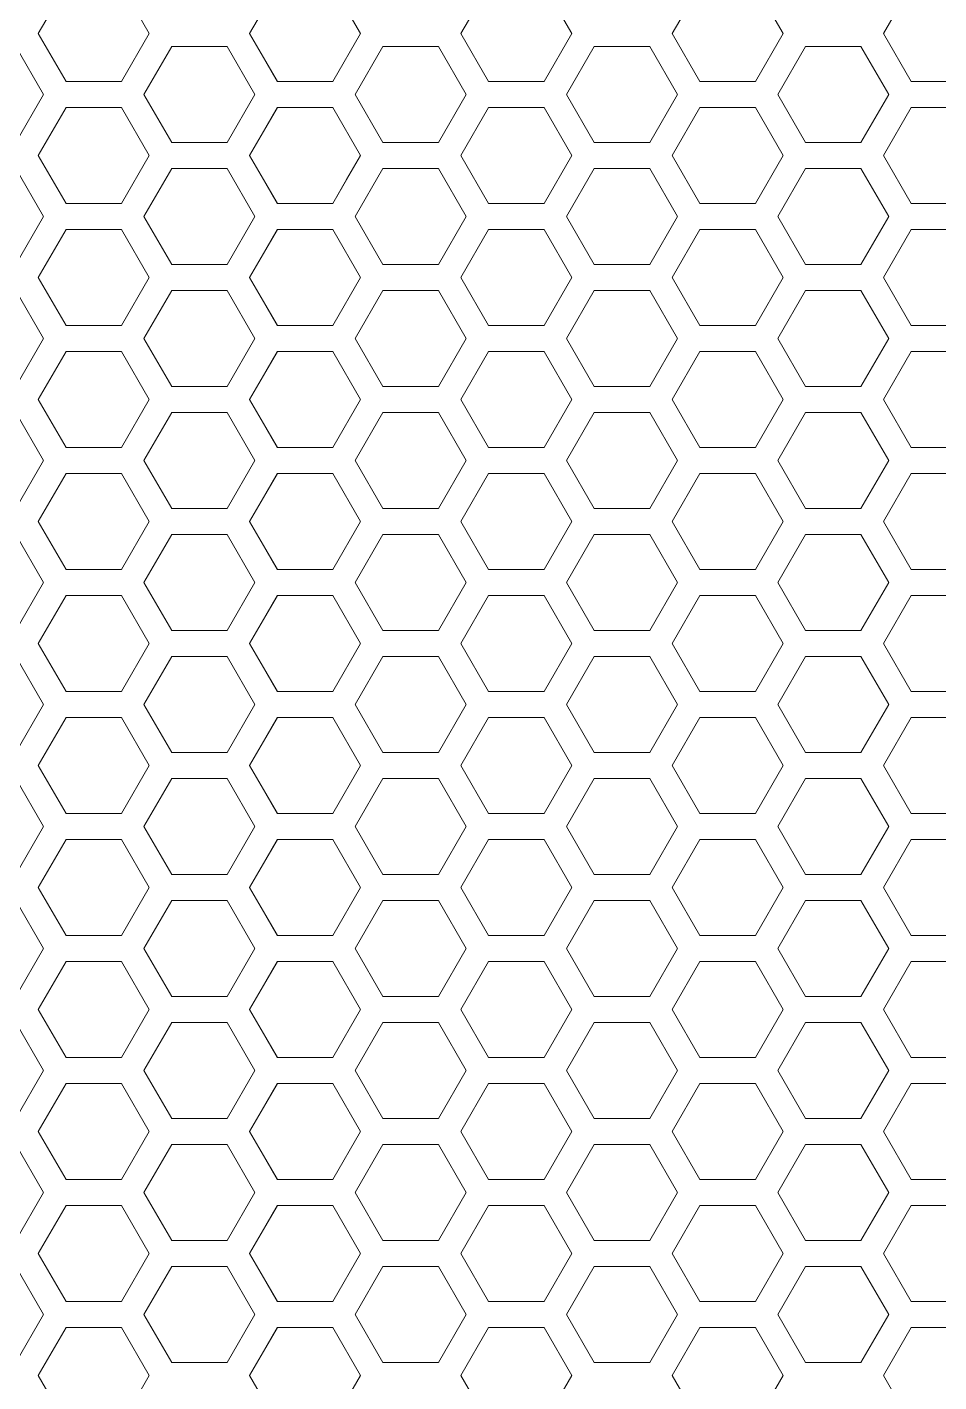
# Model space of a CAD drawing. Header units: millimetres. Extents: x 0 to 140, y -17 to 195.
# Drawn here: x 126.34 to 130.82, y 48.93 to 55.58 of the extents above; entities that cross this region are included whole.
import ezdxf

# ---------------------------------------------------------------- set-up
doc = ezdxf.new("R2010")
doc.units = ezdxf.units.MM
doc.layers.add('4203-42785_1_0', color=7, linetype='Continuous')

# ---------------------------------------------------------------- blocks, each defined once
blk = doc.blocks.new('a')
at = {"layer": '4203-42785_1_0', "color": 0, "linetype": 'ByBlock', "lineweight": 9}
for p, q in [((1510.1793, 387.7964), (1510.0725, 387.6115)), ((1510.4994, 387.6115), (1510.3927, 387.7964)), ((1510.9926, 387.7964), (1510.8858, 387.6115)), ((1511.3127, 387.6115), (1511.206, 387.7964)), ((1511.8058, 387.7964), (1511.6991, 387.6115)), ((1512.1259, 387.6115), (1512.0192, 387.7964)), ((1512.6191, 387.7964), (1512.5124, 387.6115)), ((1512.9393, 387.6115), (1512.8325, 387.7964)), ((1513.4323, 387.7964), (1513.3256, 387.6115)), ((1515.0588, 387.7964), (1514.9521, 387.6115)), ((1515.379, 387.6115), (1515.2723, 387.7964)), ((1515.8721, 387.7964), (1515.7654, 387.6115)), ((1516.1923, 387.6115), (1516.0855, 387.7964)), ((1510.0725, 387.6115), (1510.1793, 387.4266)), ((1510.3927, 387.4266), (1510.4994, 387.6115)), ((1510.8858, 387.6115), (1510.9926, 387.4266)), ((1511.206, 387.4266), (1511.3127, 387.6115)), ((1511.6991, 387.6115), (1511.8058, 387.4266)), ((1512.0192, 387.4266), (1512.1259, 387.6115)), ((1512.5124, 387.6115), (1512.6191, 387.4266)), ((1512.8325, 387.4266), (1512.9393, 387.6115)), ((1513.3256, 387.6115), (1513.4323, 387.4266)), ((1514.9521, 387.6115), (1515.0588, 387.4266)), ((1515.2723, 387.4266), (1515.379, 387.6115)), ((1515.7654, 387.6115), (1515.8721, 387.4266)), ((1516.0855, 387.4266), (1516.1923, 387.6115)), ((1510.0928, 387.3767), (1509.9861, 387.5616)), ((1510.5859, 387.5616), (1510.4792, 387.3767)), ((1510.7994, 387.5616), (1510.5859, 387.5616)), ((1510.9061, 387.3767), (1510.7994, 387.5616)), ((1511.3992, 387.5616), (1511.2925, 387.3767)), ((1511.6126, 387.5616), (1511.3992, 387.5616)), ((1511.7193, 387.3767), (1511.6126, 387.5616)), ((1512.2124, 387.5616), (1512.1057, 387.3767)), ((1512.4259, 387.5616), (1512.2124, 387.5616)), ((1512.5326, 387.3767), (1512.4259, 387.5616)), ((1513.0257, 387.5616), (1512.919, 387.3767)), ((1513.2391, 387.5616), (1513.0257, 387.5616)), ((1513.3458, 387.3767), (1513.2391, 387.5616)), ((1514.9724, 387.3767), (1514.8656, 387.5616)), ((1515.4655, 387.5616), (1515.3587, 387.3767)), ((1515.6789, 387.5616), (1515.4655, 387.5616)), ((1515.7856, 387.3767), (1515.6789, 387.5616)), ((1516.2788, 387.5616), (1516.1721, 387.3767)), ((1516.4922, 387.5616), (1516.2788, 387.5616)), ((1516.5989, 387.3767), (1516.4922, 387.5616)), ((1510.1793, 387.4266), (1510.3927, 387.4266)), ((1510.9926, 387.4266), (1511.206, 387.4266)), ((1511.8058, 387.4266), (1512.0192, 387.4266)), ((1512.6191, 387.4266), (1512.8325, 387.4266)), ((1513.4323, 387.4266), (1513.6457, 387.4266)), ((1515.0588, 387.4266), (1515.2723, 387.4266)), ((1515.8721, 387.4266), (1516.0855, 387.4266)), ((1509.9861, 387.1919), (1510.0928, 387.3767)), ((1510.4792, 387.3767), (1510.5859, 387.1919)), ((1510.7994, 387.1919), (1510.9061, 387.3767)), ((1511.2925, 387.3767), (1511.3992, 387.1919)), ((1511.6126, 387.1919), (1511.7193, 387.3767)), ((1512.1057, 387.3767), (1512.2124, 387.1919)), ((1512.4259, 387.1919), (1512.5326, 387.3767)), ((1512.919, 387.3767), (1513.0257, 387.1919)), ((1513.2391, 387.1919), (1513.3458, 387.3767)), ((1514.8656, 387.1919), (1514.9724, 387.3767)), ((1515.3587, 387.3767), (1515.4655, 387.1919)), ((1515.6789, 387.1919), (1515.7856, 387.3767)), ((1516.1721, 387.3767), (1516.2788, 387.1919)), ((1516.4922, 387.1919), (1516.5989, 387.3767)), ((1510.1793, 387.3268), (1510.0725, 387.1419)), ((1510.3927, 387.3268), (1510.1793, 387.3268)), ((1510.4994, 387.1419), (1510.3927, 387.3268)), ((1510.9926, 387.3268), (1510.8858, 387.1419)), ((1511.206, 387.3268), (1510.9926, 387.3268)), ((1511.3127, 387.1419), (1511.206, 387.3268)), ((1511.8058, 387.3268), (1511.6991, 387.1419)), ((1512.0192, 387.3268), (1511.8058, 387.3268)), ((1512.1259, 387.1419), (1512.0192, 387.3268)), ((1512.6191, 387.3268), (1512.5124, 387.1419)), ((1512.8325, 387.3268), (1512.6191, 387.3268)), ((1512.9393, 387.1419), (1512.8325, 387.3268)), ((1513.4323, 387.3268), (1513.3256, 387.1419)), ((1513.6457, 387.3268), (1513.4323, 387.3268)), ((1515.0588, 387.3268), (1514.9521, 387.1419)), ((1515.2723, 387.3268), (1515.0588, 387.3268)), ((1515.379, 387.1419), (1515.2723, 387.3268)), ((1515.8721, 387.3268), (1515.7654, 387.1419)), ((1516.0855, 387.3268), (1515.8721, 387.3268)), ((1516.1923, 387.1419), (1516.0855, 387.3268)), ((1510.5859, 387.1919), (1510.7994, 387.1919)), ((1511.3992, 387.1919), (1511.6126, 387.1919)), ((1512.2124, 387.1919), (1512.4259, 387.1919)), ((1513.0257, 387.1919), (1513.2391, 387.1919)), ((1515.4655, 387.1919), (1515.6789, 387.1919)), ((1516.2788, 387.1919), (1516.4922, 387.1919)), ((1510.0725, 387.1419), (1510.1793, 386.9571)), ((1510.3927, 386.9571), (1510.4994, 387.1419)), ((1510.8858, 387.1419), (1510.9926, 386.9571)), ((1511.206, 386.9571), (1511.3127, 387.1419)), ((1511.6991, 387.1419), (1511.8058, 386.9571)), ((1512.0192, 386.9571), (1512.1259, 387.1419)), ((1512.5124, 387.1419), (1512.6191, 386.9571)), ((1512.8325, 386.9571), (1512.9393, 387.1419)), ((1513.3256, 387.1419), (1513.4323, 386.9571)), ((1514.9521, 387.1419), (1515.0588, 386.9571)), ((1515.2723, 386.9571), (1515.379, 387.1419)), ((1515.7654, 387.1419), (1515.8721, 386.9571)), ((1516.1389, 387.0495), (1516.1923, 387.1419)), ((1510.0928, 386.9072), (1509.9861, 387.092)), ((1510.5859, 387.092), (1510.4792, 386.9072)), ((1510.7994, 387.092), (1510.5859, 387.092)), ((1510.9061, 386.9072), (1510.7994, 387.092)), ((1511.3992, 387.092), (1511.2925, 386.9072)), ((1511.6126, 387.092), (1511.3992, 387.092)), ((1511.7193, 386.9072), (1511.6126, 387.092)), ((1512.2124, 387.092), (1512.1057, 386.9072)), ((1512.4259, 387.092), (1512.2124, 387.092)), ((1512.5326, 386.9072), (1512.4259, 387.092)), ((1513.0257, 387.092), (1512.919, 386.9072)), ((1513.2391, 387.092), (1513.0257, 387.092)), ((1513.3458, 386.9072), (1513.2391, 387.092)), ((1514.9724, 386.9072), (1514.8656, 387.092)), ((1515.4655, 387.092), (1515.3587, 386.9072)), ((1515.6789, 387.092), (1515.4655, 387.092)), ((1515.7856, 386.9072), (1515.6789, 387.092)), ((1516.0855, 386.9571), (1516.1389, 387.0495)), ((1516.2788, 387.092), (1516.1721, 386.9072)), ((1516.4922, 387.092), (1516.2788, 387.092)), ((1516.5989, 386.9072), (1516.4922, 387.092)), ((1510.1793, 386.9571), (1510.3927, 386.9571)), ((1510.9926, 386.9571), (1511.206, 386.9571)), ((1511.8058, 386.9571), (1512.0192, 386.9571)), ((1512.6191, 386.9571), (1512.8325, 386.9571)), ((1513.4323, 386.9571), (1513.6457, 386.9571)), ((1515.0588, 386.9571), (1515.2723, 386.9571)), ((1515.8721, 386.9571), (1516.0855, 386.9571)), ((1509.9861, 386.7223), (1510.0928, 386.9072)), ((1510.4792, 386.9072), (1510.5859, 386.7223)), ((1510.7994, 386.7223), (1510.9061, 386.9072)), ((1511.2925, 386.9072), (1511.3992, 386.7223)), ((1511.6126, 386.7223), (1511.7193, 386.9072)), ((1512.1057, 386.9072), (1512.2124, 386.7223)), ((1512.4259, 386.7223), (1512.5326, 386.9072)), ((1512.919, 386.9072), (1513.0257, 386.7223)), ((1513.2391, 386.7223), (1513.3458, 386.9072)), ((1514.8656, 386.7223), (1514.9724, 386.9072)), ((1515.3587, 386.9072), (1515.4655, 386.7223)), ((1515.6789, 386.7223), (1515.7856, 386.9072)), ((1516.1721, 386.9072), (1516.2788, 386.7223)), ((1516.4922, 386.7223), (1516.5989, 386.9072)), ((1510.1793, 386.8573), (1510.0725, 386.6724)), ((1510.3927, 386.8573), (1510.1793, 386.8573)), ((1510.4994, 386.6724), (1510.3927, 386.8573)), ((1510.9926, 386.8573), (1510.8858, 386.6724)), ((1511.206, 386.8573), (1510.9926, 386.8573)), ((1511.3127, 386.6724), (1511.206, 386.8573)), ((1511.8058, 386.8573), (1511.6991, 386.6724)), ((1512.0192, 386.8573), (1511.8058, 386.8573)), ((1512.1259, 386.6724), (1512.0192, 386.8573)), ((1512.6191, 386.8573), (1512.5124, 386.6724)), ((1512.8325, 386.8573), (1512.6191, 386.8573)), ((1512.9393, 386.6724), (1512.8325, 386.8573)), ((1513.4323, 386.8573), (1513.3256, 386.6724)), ((1513.6457, 386.8573), (1513.4323, 386.8573)), ((1515.0588, 386.8573), (1514.9521, 386.6724)), ((1515.2723, 386.8573), (1515.0588, 386.8573)), ((1515.379, 386.6724), (1515.2723, 386.8573)), ((1515.8721, 386.8573), (1515.7654, 386.6724)), ((1516.0855, 386.8573), (1515.8721, 386.8573)), ((1516.1923, 386.6724), (1516.0855, 386.8573)), ((1510.5859, 386.7223), (1510.7994, 386.7223)), ((1511.3992, 386.7223), (1511.6126, 386.7223)), ((1512.2124, 386.7223), (1512.4259, 386.7223)), ((1513.0257, 386.7223), (1513.2391, 386.7223)), ((1515.4655, 386.7223), (1515.6789, 386.7223)), ((1516.2788, 386.7223), (1516.4922, 386.7223)), ((1510.0725, 386.6724), (1510.1793, 386.4875)), ((1510.3927, 386.4875), (1510.4994, 386.6724)), ((1510.8858, 386.6724), (1510.9926, 386.4875)), ((1511.206, 386.4875), (1511.3127, 386.6724)), ((1511.6991, 386.6724), (1511.8058, 386.4875)), ((1512.0192, 386.4875), (1512.1259, 386.6724)), ((1512.5124, 386.6724), (1512.6191, 386.4875)), ((1512.8325, 386.4875), (1512.9393, 386.6724)), ((1513.3256, 386.6724), (1513.4323, 386.4875)), ((1514.9521, 386.6724), (1515.0588, 386.4875)), ((1515.2723, 386.4875), (1515.379, 386.6724)), ((1515.7654, 386.6724), (1515.8721, 386.4875)), ((1516.0855, 386.4875), (1516.1923, 386.6724)), ((1510.0928, 386.4376), (1509.9861, 386.6225)), ((1510.5859, 386.6225), (1510.4792, 386.4376)), ((1510.7994, 386.6225), (1510.5859, 386.6225)), ((1510.9061, 386.4376), (1510.7994, 386.6225)), ((1511.3992, 386.6225), (1511.2925, 386.4376)), ((1511.6126, 386.6225), (1511.3992, 386.6225)), ((1511.7193, 386.4376), (1511.6126, 386.6225)), ((1512.2124, 386.6225), (1512.1057, 386.4376)), ((1512.4259, 386.6225), (1512.2124, 386.6225)), ((1512.5326, 386.4376), (1512.4259, 386.6225)), ((1513.0257, 386.6225), (1512.919, 386.4376)), ((1513.2391, 386.6225), (1513.0257, 386.6225)), ((1513.3458, 386.4376), (1513.2391, 386.6225)), ((1514.9724, 386.4376), (1514.8656, 386.6225)), ((1515.4655, 386.6225), (1515.3587, 386.4376)), ((1515.6789, 386.6225), (1515.4655, 386.6225)), ((1515.7856, 386.4376), (1515.6789, 386.6225)), ((1516.2788, 386.6225), (1516.1721, 386.4376)), ((1516.4922, 386.6225), (1516.2788, 386.6225)), ((1516.5989, 386.4376), (1516.4922, 386.6225)), ((1510.1793, 386.4875), (1510.3927, 386.4875)), ((1510.9926, 386.4875), (1511.206, 386.4875)), ((1511.8058, 386.4875), (1512.0192, 386.4875)), ((1512.6191, 386.4875), (1512.8325, 386.4875)), ((1513.4323, 386.4875), (1513.6457, 386.4875)), ((1515.0588, 386.4875), (1515.2723, 386.4875)), ((1515.8721, 386.4875), (1516.0855, 386.4875)), ((1509.9861, 386.2528), (1510.0928, 386.4376)), ((1510.4792, 386.4376), (1510.5859, 386.2528)), ((1510.7994, 386.2528), (1510.9061, 386.4376)), ((1511.2925, 386.4376), (1511.3992, 386.2528)), ((1511.6126, 386.2528), (1511.7193, 386.4376)), ((1512.1057, 386.4376), (1512.2124, 386.2528)), ((1512.4259, 386.2528), (1512.5326, 386.4376)), ((1512.919, 386.4376), (1513.0257, 386.2528)), ((1513.2391, 386.2528), (1513.3458, 386.4376)), ((1514.8656, 386.2528), (1514.9724, 386.4376)), ((1515.3587, 386.4376), (1515.4655, 386.2528)), ((1515.6789, 386.2528), (1515.7856, 386.4376)), ((1516.1721, 386.4376), (1516.2788, 386.2528)), ((1516.4922, 386.2528), (1516.5989, 386.4376)), ((1510.1793, 386.3877), (1510.0725, 386.2029)), ((1510.3927, 386.3877), (1510.1793, 386.3877)), ((1510.4994, 386.2029), (1510.3927, 386.3877)), ((1510.9926, 386.3877), (1510.8858, 386.2029)), ((1511.206, 386.3877), (1510.9926, 386.3877)), ((1511.3127, 386.2029), (1511.206, 386.3877)), ((1511.8058, 386.3877), (1511.6991, 386.2029)), ((1512.0192, 386.3877), (1511.8058, 386.3877)), ((1512.1259, 386.2029), (1512.0192, 386.3877)), ((1512.6191, 386.3877), (1512.5124, 386.2029)), ((1512.8325, 386.3877), (1512.6191, 386.3877)), ((1512.9393, 386.2029), (1512.8325, 386.3877)), ((1513.4323, 386.3877), (1513.3256, 386.2029)), ((1513.6457, 386.3877), (1513.4323, 386.3877)), ((1515.0588, 386.3877), (1514.9521, 386.2029)), ((1515.2723, 386.3877), (1515.0588, 386.3877)), ((1515.379, 386.2029), (1515.2723, 386.3877)), ((1515.8721, 386.3877), (1515.7654, 386.2029)), ((1516.0855, 386.3877), (1515.8721, 386.3877)), ((1516.1923, 386.2029), (1516.0855, 386.3877)), ((1510.5859, 386.2528), (1510.7994, 386.2528)), ((1511.3992, 386.2528), (1511.6126, 386.2528)), ((1512.2124, 386.2528), (1512.4259, 386.2528)), ((1513.0257, 386.2528), (1513.2391, 386.2528)), ((1515.4655, 386.2528), (1515.6789, 386.2528)), ((1516.2788, 386.2528), (1516.4922, 386.2528)), ((1510.0725, 386.2029), (1510.1793, 386.018)), ((1510.3927, 386.018), (1510.4994, 386.2029)), ((1510.8858, 386.2029), (1510.9926, 386.018)), ((1511.206, 386.018), (1511.3127, 386.2029)), ((1511.6991, 386.2029), (1511.8058, 386.018)), ((1512.0192, 386.018), (1512.1259, 386.2029)), ((1512.5124, 386.2029), (1512.6191, 386.018)), ((1512.8325, 386.018), (1512.9393, 386.2029)), ((1513.3256, 386.2029), (1513.4323, 386.018)), ((1514.9521, 386.2029), (1515.0588, 386.018)), ((1515.2723, 386.018), (1515.379, 386.2029)), ((1515.7654, 386.2029), (1515.8721, 386.018)), ((1516.0855, 386.018), (1516.1923, 386.2029)), ((1510.0928, 385.9681), (1509.9861, 386.1529)), ((1510.5859, 386.1529), (1510.4792, 385.9681)), ((1510.7994, 386.1529), (1510.5859, 386.1529)), ((1510.9061, 385.9681), (1510.7994, 386.1529)), ((1511.3992, 386.1529), (1511.2925, 385.9681)), ((1511.6126, 386.1529), (1511.3992, 386.1529)), ((1511.7193, 385.9681), (1511.6126, 386.1529)), ((1512.2124, 386.1529), (1512.1057, 385.9681)), ((1512.4259, 386.1529), (1512.2124, 386.1529)), ((1512.5326, 385.9681), (1512.4259, 386.1529)), ((1513.0257, 386.1529), (1512.919, 385.9681)), ((1513.2391, 386.1529), (1513.0257, 386.1529)), ((1513.3458, 385.9681), (1513.2391, 386.1529)), ((1514.9724, 385.9681), (1514.8656, 386.1529)), ((1515.4655, 386.1529), (1515.3587, 385.9681)), ((1515.6789, 386.1529), (1515.4655, 386.1529)), ((1515.7856, 385.9681), (1515.6789, 386.1529)), ((1516.2788, 386.1529), (1516.1721, 385.9681)), ((1516.4922, 386.1529), (1516.2788, 386.1529)), ((1516.5989, 385.9681), (1516.4922, 386.1529)), ((1510.1793, 386.018), (1510.3927, 386.018)), ((1510.9926, 386.018), (1511.206, 386.018)), ((1511.8058, 386.018), (1512.0192, 386.018)), ((1512.6191, 386.018), (1512.8325, 386.018)), ((1513.4323, 386.018), (1513.6457, 386.018)), ((1515.0588, 386.018), (1515.2723, 386.018)), ((1515.8721, 386.018), (1516.0855, 386.018)), ((1509.9861, 385.7832), (1510.0928, 385.9681)), ((1510.4792, 385.9681), (1510.5859, 385.7832)), ((1510.7994, 385.7832), (1510.9061, 385.9681)), ((1511.2925, 385.9681), (1511.3992, 385.7832)), ((1511.6126, 385.7832), (1511.7193, 385.9681)), ((1512.1057, 385.9681), (1512.2124, 385.7832)), ((1512.4259, 385.7832), (1512.5326, 385.9681)), ((1512.919, 385.9681), (1513.0257, 385.7832)), ((1513.2391, 385.7832), (1513.3458, 385.9681)), ((1514.8656, 385.7832), (1514.9724, 385.9681)), ((1515.3587, 385.9681), (1515.4655, 385.7832)), ((1515.6789, 385.7832), (1515.7856, 385.9681)), ((1516.1721, 385.9681), (1516.2788, 385.7832)), ((1516.4922, 385.7832), (1516.5989, 385.9681)), ((1510.1793, 385.9182), (1510.0725, 385.7333)), ((1510.3927, 385.9182), (1510.1793, 385.9182)), ((1510.4994, 385.7333), (1510.3927, 385.9182)), ((1510.9926, 385.9182), (1510.8858, 385.7333)), ((1511.206, 385.9182), (1510.9926, 385.9182)), ((1511.3127, 385.7333), (1511.206, 385.9182)), ((1511.8058, 385.9182), (1511.6991, 385.7333)), ((1512.0192, 385.9182), (1511.8058, 385.9182)), ((1512.1259, 385.7333), (1512.0192, 385.9182)), ((1512.6191, 385.9182), (1512.5124, 385.7333)), ((1512.8325, 385.9182), (1512.6191, 385.9182)), ((1512.9393, 385.7333), (1512.8325, 385.9182)), ((1513.4323, 385.9182), (1513.3256, 385.7333)), ((1513.6457, 385.9182), (1513.4323, 385.9182)), ((1515.0588, 385.9182), (1514.9521, 385.7333)), ((1515.2723, 385.9182), (1515.0588, 385.9182)), ((1515.379, 385.7333), (1515.2723, 385.9182)), ((1515.8721, 385.9182), (1515.7654, 385.7333)), ((1516.0855, 385.9182), (1515.8721, 385.9182)), ((1516.1923, 385.7333), (1516.0855, 385.9182)), ((1510.5859, 385.7832), (1510.7994, 385.7832)), ((1511.3992, 385.7832), (1511.6126, 385.7832)), ((1512.2124, 385.7832), (1512.4259, 385.7832)), ((1513.0257, 385.7832), (1513.2391, 385.7832)), ((1515.4655, 385.7832), (1515.6789, 385.7832)), ((1516.2788, 385.7832), (1516.4922, 385.7832)), ((1510.0725, 385.7333), (1510.1793, 385.5484)), ((1510.3927, 385.5484), (1510.4994, 385.7333)), ((1510.8858, 385.7333), (1510.9926, 385.5484)), ((1511.206, 385.5484), (1511.3127, 385.7333)), ((1511.6991, 385.7333), (1511.8058, 385.5484)), ((1512.0192, 385.5484), (1512.1259, 385.7333)), ((1512.5124, 385.7333), (1512.6191, 385.5484)), ((1512.8325, 385.5484), (1512.9393, 385.7333)), ((1513.3256, 385.7333), (1513.4323, 385.5484)), ((1514.9521, 385.7333), (1515.0588, 385.5484)), ((1515.2723, 385.5484), (1515.379, 385.7333)), ((1515.7654, 385.7333), (1515.8721, 385.5484)), ((1516.0855, 385.5484), (1516.1923, 385.7333)), ((1510.0928, 385.4985), (1509.9861, 385.6834)), ((1510.5859, 385.6834), (1510.4792, 385.4985)), ((1510.7994, 385.6834), (1510.5859, 385.6834)), ((1510.9061, 385.4985), (1510.7994, 385.6834)), ((1511.3992, 385.6834), (1511.2925, 385.4985)), ((1511.6126, 385.6834), (1511.3992, 385.6834)), ((1511.7193, 385.4985), (1511.6126, 385.6834)), ((1512.2124, 385.6834), (1512.1057, 385.4985)), ((1512.4259, 385.6834), (1512.2124, 385.6834)), ((1512.5326, 385.4985), (1512.4259, 385.6834)), ((1513.0257, 385.6834), (1512.919, 385.4985)), ((1513.2391, 385.6834), (1513.0257, 385.6834)), ((1513.3458, 385.4985), (1513.2391, 385.6834)), ((1514.9724, 385.4985), (1514.8656, 385.6834)), ((1515.4655, 385.6834), (1515.3587, 385.4985)), ((1515.6789, 385.6834), (1515.4655, 385.6834)), ((1515.7856, 385.4985), (1515.6789, 385.6834)), ((1516.2788, 385.6834), (1516.1721, 385.4985)), ((1516.4922, 385.6834), (1516.2788, 385.6834)), ((1516.5989, 385.4985), (1516.4922, 385.6834)), ((1510.1793, 385.5484), (1510.3927, 385.5484)), ((1510.9926, 385.5484), (1511.206, 385.5484)), ((1511.8058, 385.5484), (1512.0192, 385.5484)), ((1512.6191, 385.5484), (1512.8325, 385.5484)), ((1513.4323, 385.5484), (1513.6457, 385.5484)), ((1515.0588, 385.5484), (1515.2723, 385.5484)), ((1515.8721, 385.5484), (1516.0855, 385.5484)), ((1509.9861, 385.3137), (1510.0928, 385.4985)), ((1510.4792, 385.4985), (1510.5859, 385.3137)), ((1510.7994, 385.3137), (1510.9061, 385.4985)), ((1511.2925, 385.4985), (1511.3992, 385.3137)), ((1511.6126, 385.3137), (1511.7193, 385.4985)), ((1512.1057, 385.4985), (1512.2124, 385.3137)), ((1512.4259, 385.3137), (1512.5326, 385.4985)), ((1512.919, 385.4985), (1513.0257, 385.3137)), ((1513.2391, 385.3137), (1513.3458, 385.4985)), ((1514.8656, 385.3137), (1514.9724, 385.4985)), ((1515.3587, 385.4985), (1515.4655, 385.3137)), ((1515.6789, 385.3137), (1515.7856, 385.4985)), ((1516.1721, 385.4985), (1516.2788, 385.3137)), ((1516.4922, 385.3137), (1516.5989, 385.4985)), ((1510.1793, 385.4486), (1510.0725, 385.2638)), ((1510.3927, 385.4486), (1510.1793, 385.4486)), ((1510.4994, 385.2638), (1510.3927, 385.4486)), ((1510.9926, 385.4486), (1510.8858, 385.2638)), ((1511.206, 385.4486), (1510.9926, 385.4486)), ((1511.3127, 385.2638), (1511.206, 385.4486)), ((1511.8058, 385.4486), (1511.6991, 385.2638)), ((1512.0192, 385.4486), (1511.8058, 385.4486)), ((1512.1259, 385.2638), (1512.0192, 385.4486)), ((1512.6191, 385.4486), (1512.5124, 385.2638)), ((1512.8325, 385.4486), (1512.6191, 385.4486)), ((1512.9393, 385.2638), (1512.8325, 385.4486)), ((1513.4323, 385.4486), (1513.3256, 385.2638)), ((1513.6457, 385.4486), (1513.4323, 385.4486)), ((1515.0588, 385.4486), (1514.9521, 385.2638)), ((1515.2723, 385.4486), (1515.0588, 385.4486)), ((1515.379, 385.2638), (1515.2723, 385.4486)), ((1515.8721, 385.4486), (1515.7654, 385.2638)), ((1516.0855, 385.4486), (1515.8721, 385.4486)), ((1516.1923, 385.2638), (1516.0855, 385.4486)), ((1510.5859, 385.3137), (1510.7994, 385.3137)), ((1511.3992, 385.3137), (1511.6126, 385.3137)), ((1512.2124, 385.3137), (1512.4259, 385.3137)), ((1513.0257, 385.3137), (1513.2391, 385.3137)), ((1515.4655, 385.3137), (1515.6789, 385.3137)), ((1516.2788, 385.3137), (1516.4922, 385.3137)), ((1510.0725, 385.2638), (1510.1793, 385.0789)), ((1510.3927, 385.0789), (1510.4994, 385.2638)), ((1510.8858, 385.2638), (1510.9926, 385.0789)), ((1511.206, 385.0789), (1511.3127, 385.2638)), ((1511.6991, 385.2638), (1511.8058, 385.0789)), ((1512.0192, 385.0789), (1512.1259, 385.2638)), ((1512.5124, 385.2638), (1512.6191, 385.0789)), ((1512.8325, 385.0789), (1512.9393, 385.2638)), ((1513.3256, 385.2638), (1513.4323, 385.0789)), ((1514.9521, 385.2638), (1515.0588, 385.0789)), ((1515.2723, 385.0789), (1515.379, 385.2638)), ((1515.7654, 385.2638), (1515.8721, 385.0789)), ((1516.0855, 385.0789), (1516.1923, 385.2638)), ((1510.0928, 385.029), (1509.9861, 385.2139)), ((1510.5859, 385.2139), (1510.4792, 385.029)), ((1510.7994, 385.2139), (1510.5859, 385.2139)), ((1510.9061, 385.029), (1510.7994, 385.2139)), ((1511.3992, 385.2139), (1511.2925, 385.029)), ((1511.6126, 385.2139), (1511.3992, 385.2139)), ((1511.7193, 385.029), (1511.6126, 385.2139)), ((1512.2124, 385.2139), (1512.1057, 385.029)), ((1512.4259, 385.2139), (1512.2124, 385.2139)), ((1512.5326, 385.029), (1512.4259, 385.2139)), ((1513.0257, 385.2139), (1512.919, 385.029)), ((1513.2391, 385.2139), (1513.0257, 385.2139)), ((1513.3458, 385.029), (1513.2391, 385.2139)), ((1514.9724, 385.029), (1514.8656, 385.2139)), ((1515.4655, 385.2139), (1515.3587, 385.029)), ((1515.6789, 385.2139), (1515.4655, 385.2139)), ((1515.7856, 385.029), (1515.6789, 385.2139)), ((1516.2788, 385.2139), (1516.1721, 385.029)), ((1516.4922, 385.2139), (1516.2788, 385.2139)), ((1516.5989, 385.029), (1516.4922, 385.2139)), ((1510.1793, 385.0789), (1510.3927, 385.0789)), ((1510.9926, 385.0789), (1511.206, 385.0789)), ((1511.8058, 385.0789), (1512.0192, 385.0789)), ((1512.6191, 385.0789), (1512.8325, 385.0789)), ((1513.4323, 385.0789), (1513.6457, 385.0789)), ((1515.0588, 385.0789), (1515.2723, 385.0789)), ((1515.8721, 385.0789), (1516.0855, 385.0789)), ((1509.9861, 384.8441), (1510.0928, 385.029)), ((1510.4792, 385.029), (1510.5859, 384.8441)), ((1510.7994, 384.8441), (1510.9061, 385.029)), ((1511.2925, 385.029), (1511.3992, 384.8441)), ((1511.6126, 384.8441), (1511.7193, 385.029)), ((1512.1057, 385.029), (1512.2124, 384.8441)), ((1512.4259, 384.8441), (1512.5326, 385.029)), ((1512.919, 385.029), (1513.0257, 384.8441)), ((1513.2391, 384.8441), (1513.3458, 385.029)), ((1514.8656, 384.8441), (1514.9724, 385.029)), ((1515.3587, 385.029), (1515.4655, 384.8441)), ((1515.6789, 384.8441), (1515.7856, 385.029)), ((1516.1721, 385.029), (1516.2788, 384.8441)), ((1516.4922, 384.8441), (1516.5989, 385.029)), ((1510.1793, 384.9791), (1510.0725, 384.7942)), ((1510.3927, 384.9791), (1510.1793, 384.9791)), ((1510.4994, 384.7942), (1510.3927, 384.9791)), ((1510.9926, 384.9791), (1510.8858, 384.7942)), ((1511.206, 384.9791), (1510.9926, 384.9791)), ((1511.3127, 384.7942), (1511.206, 384.9791)), ((1511.8058, 384.9791), (1511.6991, 384.7942)), ((1512.0192, 384.9791), (1511.8058, 384.9791)), ((1512.1259, 384.7942), (1512.0192, 384.9791)), ((1512.6191, 384.9791), (1512.5124, 384.7942)), ((1512.8325, 384.9791), (1512.6191, 384.9791)), ((1512.9393, 384.7942), (1512.8325, 384.9791)), ((1513.4323, 384.9791), (1513.3256, 384.7942)), ((1513.6457, 384.9791), (1513.4323, 384.9791)), ((1515.0588, 384.9791), (1514.9521, 384.7942)), ((1515.2723, 384.9791), (1515.0588, 384.9791)), ((1515.379, 384.7942), (1515.2723, 384.9791)), ((1515.8721, 384.9791), (1515.7654, 384.7942)), ((1516.0855, 384.9791), (1515.8721, 384.9791)), ((1516.1923, 384.7942), (1516.0855, 384.9791)), ((1510.5859, 384.8441), (1510.7994, 384.8441)), ((1511.3992, 384.8441), (1511.6126, 384.8441)), ((1512.2124, 384.8441), (1512.4259, 384.8441)), ((1513.0257, 384.8441), (1513.2391, 384.8441)), ((1515.4655, 384.8441), (1515.6789, 384.8441)), ((1516.2788, 384.8441), (1516.4922, 384.8441)), ((1510.0725, 384.7942), (1510.1793, 384.6094)), ((1510.3927, 384.6094), (1510.4994, 384.7942)), ((1510.8858, 384.7942), (1510.9926, 384.6094)), ((1511.206, 384.6094), (1511.3127, 384.7942)), ((1511.6991, 384.7942), (1511.8058, 384.6094)), ((1512.0192, 384.6094), (1512.1259, 384.7942)), ((1512.5124, 384.7942), (1512.6191, 384.6094)), ((1512.8325, 384.6094), (1512.9393, 384.7942)), ((1513.3256, 384.7942), (1513.4323, 384.6094)), ((1514.9521, 384.7942), (1515.0588, 384.6094)), ((1515.2723, 384.6094), (1515.379, 384.7942)), ((1515.7654, 384.7942), (1515.8721, 384.6094)), ((1516.0855, 384.6094), (1516.1923, 384.7942)), ((1510.0928, 384.5595), (1509.9861, 384.7443)), ((1510.5859, 384.7443), (1510.4792, 384.5595)), ((1510.7994, 384.7443), (1510.5859, 384.7443)), ((1510.9061, 384.5595), (1510.7994, 384.7443)), ((1511.3992, 384.7443), (1511.2925, 384.5595)), ((1511.6126, 384.7443), (1511.3992, 384.7443)), ((1511.7193, 384.5595), (1511.6126, 384.7443)), ((1512.2124, 384.7443), (1512.1057, 384.5595)), ((1512.4259, 384.7443), (1512.2124, 384.7443)), ((1512.5326, 384.5595), (1512.4259, 384.7443)), ((1513.0257, 384.7443), (1512.919, 384.5595)), ((1513.2391, 384.7443), (1513.0257, 384.7443)), ((1513.3458, 384.5595), (1513.2391, 384.7443)), ((1514.9724, 384.5595), (1514.8656, 384.7443)), ((1515.4655, 384.7443), (1515.3587, 384.5595)), ((1515.6789, 384.7443), (1515.4655, 384.7443)), ((1515.7856, 384.5595), (1515.6789, 384.7443)), ((1516.2788, 384.7443), (1516.1721, 384.5595)), ((1516.4922, 384.7443), (1516.2788, 384.7443)), ((1516.5989, 384.5595), (1516.4922, 384.7443)), ((1510.1793, 384.6094), (1510.3927, 384.6094)), ((1510.9926, 384.6094), (1511.206, 384.6094)), ((1511.8058, 384.6094), (1512.0192, 384.6094)), ((1512.6191, 384.6094), (1512.8325, 384.6094)), ((1513.4323, 384.6094), (1513.6457, 384.6094)), ((1515.0588, 384.6094), (1515.2723, 384.6094)), ((1515.8721, 384.6094), (1516.0855, 384.6094)), ((1509.9861, 384.3746), (1510.0928, 384.5595)), ((1510.4792, 384.5595), (1510.5859, 384.3746)), ((1510.7994, 384.3746), (1510.9061, 384.5595)), ((1511.2925, 384.5595), (1511.3992, 384.3746)), ((1511.6126, 384.3746), (1511.7193, 384.5595)), ((1512.1057, 384.5595), (1512.2124, 384.3746)), ((1512.4259, 384.3746), (1512.5326, 384.5595)), ((1512.919, 384.5595), (1513.0257, 384.3746)), ((1513.2391, 384.3746), (1513.3458, 384.5595)), ((1514.8656, 384.3746), (1514.9724, 384.5595)), ((1515.3587, 384.5595), (1515.4655, 384.3746)), ((1515.6789, 384.3746), (1515.7856, 384.5595)), ((1516.1721, 384.5595), (1516.2788, 384.3746)), ((1516.4922, 384.3746), (1516.5989, 384.5595)), ((1510.1793, 384.5095), (1510.0725, 384.3247)), ((1510.3927, 384.5095), (1510.1793, 384.5095)), ((1510.4994, 384.3247), (1510.3927, 384.5095)), ((1510.9926, 384.5095), (1510.8858, 384.3247)), ((1511.206, 384.5095), (1510.9926, 384.5095)), ((1511.3127, 384.3247), (1511.206, 384.5095)), ((1511.8058, 384.5095), (1511.6991, 384.3247)), ((1512.0192, 384.5095), (1511.8058, 384.5095)), ((1512.1259, 384.3247), (1512.0192, 384.5095)), ((1512.6191, 384.5095), (1512.5124, 384.3247)), ((1512.8325, 384.5095), (1512.6191, 384.5095)), ((1512.9393, 384.3247), (1512.8325, 384.5095)), ((1513.4323, 384.5095), (1513.3256, 384.3247)), ((1513.6457, 384.5095), (1513.4323, 384.5095)), ((1515.0588, 384.5095), (1514.9521, 384.3247)), ((1515.2723, 384.5095), (1515.0588, 384.5095)), ((1515.379, 384.3247), (1515.2723, 384.5095)), ((1515.8721, 384.5095), (1515.7654, 384.3247)), ((1516.0855, 384.5095), (1515.8721, 384.5095)), ((1516.1923, 384.3247), (1516.0855, 384.5095)), ((1510.5859, 384.3746), (1510.7994, 384.3746)), ((1511.3992, 384.3746), (1511.6126, 384.3746)), ((1512.2124, 384.3746), (1512.4259, 384.3746)), ((1513.0257, 384.3746), (1513.2391, 384.3746)), ((1515.4655, 384.3746), (1515.6789, 384.3746)), ((1516.2788, 384.3746), (1516.4922, 384.3746)), ((1510.0725, 384.3247), (1510.1793, 384.1398)), ((1510.3927, 384.1398), (1510.4994, 384.3247)), ((1510.8858, 384.3247), (1510.9926, 384.1398)), ((1511.206, 384.1398), (1511.3127, 384.3247)), ((1511.6991, 384.3247), (1511.8058, 384.1398)), ((1512.0192, 384.1398), (1512.1259, 384.3247)), ((1512.5124, 384.3247), (1512.6191, 384.1398)), ((1512.8325, 384.1398), (1512.9393, 384.3247)), ((1513.3256, 384.3247), (1513.4323, 384.1398)), ((1514.9521, 384.3247), (1515.0588, 384.1398)), ((1515.2723, 384.1398), (1515.379, 384.3247)), ((1515.7654, 384.3247), (1515.8721, 384.1398)), ((1516.0855, 384.1398), (1516.1923, 384.3247)), ((1510.0928, 384.0899), (1509.9861, 384.2748)), ((1510.5859, 384.2748), (1510.4792, 384.0899)), ((1510.7994, 384.2748), (1510.5859, 384.2748)), ((1510.9061, 384.0899), (1510.7994, 384.2748)), ((1511.3992, 384.2748), (1511.2925, 384.0899)), ((1511.6126, 384.2748), (1511.3992, 384.2748)), ((1511.7193, 384.0899), (1511.6126, 384.2748)), ((1512.2124, 384.2748), (1512.1057, 384.0899)), ((1512.4259, 384.2748), (1512.2124, 384.2748)), ((1512.5326, 384.0899), (1512.4259, 384.2748)), ((1513.0257, 384.2748), (1512.919, 384.0899)), ((1513.2391, 384.2748), (1513.0257, 384.2748)), ((1513.3458, 384.0899), (1513.2391, 384.2748)), ((1514.9724, 384.0899), (1514.8656, 384.2748)), ((1515.4655, 384.2748), (1515.3587, 384.0899)), ((1515.6789, 384.2748), (1515.4655, 384.2748)), ((1515.7856, 384.0899), (1515.6789, 384.2748)), ((1516.2788, 384.2748), (1516.1721, 384.0899)), ((1516.4922, 384.2748), (1516.2788, 384.2748)), ((1516.5989, 384.0899), (1516.4922, 384.2748)), ((1510.1793, 384.1398), (1510.3927, 384.1398)), ((1510.9926, 384.1398), (1511.206, 384.1398)), ((1511.8058, 384.1398), (1512.0192, 384.1398)), ((1512.6191, 384.1398), (1512.8325, 384.1398)), ((1513.4323, 384.1398), (1513.6457, 384.1398)), ((1515.0588, 384.1398), (1515.2723, 384.1398)), ((1515.8721, 384.1398), (1516.0855, 384.1398)), ((1509.9861, 383.905), (1510.0928, 384.0899)), ((1510.4792, 384.0899), (1510.5859, 383.905)), ((1510.7994, 383.905), (1510.9061, 384.0899)), ((1511.2925, 384.0899), (1511.3992, 383.905)), ((1511.6126, 383.905), (1511.7193, 384.0899)), ((1512.1057, 384.0899), (1512.2124, 383.905)), ((1512.4259, 383.905), (1512.5326, 384.0899)), ((1512.919, 384.0899), (1513.0257, 383.905)), ((1513.2391, 383.905), (1513.3458, 384.0899)), ((1514.8656, 383.905), (1514.9724, 384.0899)), ((1515.3587, 384.0899), (1515.4655, 383.905)), ((1515.6789, 383.905), (1515.7856, 384.0899)), ((1516.1721, 384.0899), (1516.2788, 383.905)), ((1516.4922, 383.905), (1516.5989, 384.0899)), ((1510.1793, 384.04), (1510.0725, 383.8551)), ((1510.3927, 384.04), (1510.1793, 384.04)), ((1510.4994, 383.8551), (1510.3927, 384.04)), ((1510.9926, 384.04), (1510.8858, 383.8551)), ((1511.206, 384.04), (1510.9926, 384.04)), ((1511.3127, 383.8551), (1511.206, 384.04)), ((1511.8058, 384.04), (1511.6991, 383.8551)), ((1512.0192, 384.04), (1511.8058, 384.04)), ((1512.1259, 383.8551), (1512.0192, 384.04)), ((1512.6191, 384.04), (1512.5124, 383.8551)), ((1512.8325, 384.04), (1512.6191, 384.04)), ((1512.9393, 383.8551), (1512.8325, 384.04)), ((1513.4323, 384.04), (1513.3256, 383.8551)), ((1513.6457, 384.04), (1513.4323, 384.04)), ((1515.0588, 384.04), (1514.9521, 383.8551)), ((1515.2723, 384.04), (1515.0588, 384.04)), ((1515.379, 383.8551), (1515.2723, 384.04)), ((1515.8721, 384.04), (1515.7654, 383.8551)), ((1516.0855, 384.04), (1515.8721, 384.04)), ((1516.1923, 383.8551), (1516.0855, 384.04)), ((1510.5859, 383.905), (1510.7994, 383.905)), ((1511.3992, 383.905), (1511.6126, 383.905)), ((1512.2124, 383.905), (1512.4259, 383.905)), ((1513.0257, 383.905), (1513.2391, 383.905)), ((1515.4655, 383.905), (1515.6789, 383.905)), ((1516.2788, 383.905), (1516.4922, 383.905)), ((1510.0725, 383.8551), (1510.1793, 383.6703)), ((1510.3927, 383.6703), (1510.4994, 383.8551)), ((1510.8858, 383.8551), (1510.9926, 383.6703)), ((1511.206, 383.6703), (1511.3127, 383.8551)), ((1511.6991, 383.8551), (1511.8058, 383.6703)), ((1512.0192, 383.6703), (1512.1259, 383.8551)), ((1512.5124, 383.8551), (1512.6191, 383.6703)), ((1512.8325, 383.6703), (1512.9393, 383.8551)), ((1513.3256, 383.8551), (1513.4323, 383.6703)), ((1514.9521, 383.8551), (1515.0588, 383.6703)), ((1515.2723, 383.6703), (1515.379, 383.8551)), ((1515.7654, 383.8551), (1515.8721, 383.6703)), ((1516.0855, 383.6703), (1516.1923, 383.8551)), ((1510.0928, 383.6204), (1509.9861, 383.8052)), ((1510.5859, 383.8052), (1510.4792, 383.6204)), ((1510.7994, 383.8052), (1510.5859, 383.8052)), ((1510.9061, 383.6204), (1510.7994, 383.8052)), ((1511.3992, 383.8052), (1511.2925, 383.6204)), ((1511.6126, 383.8052), (1511.3992, 383.8052)), ((1511.7193, 383.6204), (1511.6126, 383.8052)), ((1512.2124, 383.8052), (1512.1057, 383.6204)), ((1512.4259, 383.8052), (1512.2124, 383.8052)), ((1512.5326, 383.6204), (1512.4259, 383.8052)), ((1513.0257, 383.8052), (1512.919, 383.6204)), ((1513.2391, 383.8052), (1513.0257, 383.8052)), ((1513.3458, 383.6204), (1513.2391, 383.8052)), ((1514.9724, 383.6204), (1514.8656, 383.8052)), ((1515.4655, 383.8052), (1515.3587, 383.6204)), ((1515.6789, 383.8052), (1515.4655, 383.8052)), ((1515.7856, 383.6204), (1515.6789, 383.8052)), ((1516.2788, 383.8052), (1516.1721, 383.6204)), ((1516.4922, 383.8052), (1516.2788, 383.8052)), ((1516.5989, 383.6204), (1516.4922, 383.8052)), ((1510.1793, 383.6703), (1510.3927, 383.6703)), ((1510.9926, 383.6703), (1511.206, 383.6703)), ((1511.8058, 383.6703), (1512.0192, 383.6703)), ((1512.6191, 383.6703), (1512.8325, 383.6703)), ((1513.4323, 383.6703), (1513.6457, 383.6703)), ((1515.0588, 383.6703), (1515.2723, 383.6703)), ((1515.8721, 383.6703), (1516.0855, 383.6703)), ((1509.9861, 383.4355), (1510.0928, 383.6204)), ((1510.4792, 383.6204), (1510.5859, 383.4355)), ((1510.7994, 383.4355), (1510.9061, 383.6204)), ((1511.2925, 383.6204), (1511.3992, 383.4355)), ((1511.6126, 383.4355), (1511.7193, 383.6204)), ((1512.1057, 383.6204), (1512.2124, 383.4355)), ((1512.4259, 383.4355), (1512.5326, 383.6204)), ((1512.919, 383.6204), (1513.0257, 383.4355)), ((1513.2391, 383.4355), (1513.3458, 383.6204)), ((1514.8656, 383.4355), (1514.9724, 383.6204)), ((1515.3587, 383.6204), (1515.4655, 383.4355)), ((1515.6789, 383.4355), (1515.7856, 383.6204)), ((1516.1721, 383.6204), (1516.2788, 383.4355)), ((1516.4922, 383.4355), (1516.5989, 383.6204)), ((1510.1793, 383.5705), (1510.0725, 383.3856)), ((1510.3927, 383.5705), (1510.1793, 383.5705)), ((1510.4994, 383.3856), (1510.3927, 383.5705)), ((1510.9926, 383.5705), (1510.8858, 383.3856)), ((1511.206, 383.5705), (1510.9926, 383.5705)), ((1511.3127, 383.3856), (1511.206, 383.5705)), ((1511.8058, 383.5705), (1511.6991, 383.3856)), ((1512.0192, 383.5705), (1511.8058, 383.5705)), ((1512.1259, 383.3856), (1512.0192, 383.5705)), ((1512.6191, 383.5705), (1512.5124, 383.3856)), ((1512.8325, 383.5705), (1512.6191, 383.5705)), ((1512.9393, 383.3856), (1512.8325, 383.5705)), ((1513.4323, 383.5705), (1513.3256, 383.3856)), ((1513.6457, 383.5705), (1513.4323, 383.5705)), ((1515.0588, 383.5705), (1514.9521, 383.3856)), ((1515.2723, 383.5705), (1515.0588, 383.5705)), ((1515.379, 383.3856), (1515.2723, 383.5705)), ((1515.8721, 383.5705), (1515.7654, 383.3856)), ((1516.0855, 383.5705), (1515.8721, 383.5705)), ((1516.1923, 383.3856), (1516.0855, 383.5705)), ((1510.5859, 383.4355), (1510.7994, 383.4355)), ((1511.3992, 383.4355), (1511.6126, 383.4355)), ((1512.2124, 383.4355), (1512.4259, 383.4355)), ((1513.0257, 383.4355), (1513.2391, 383.4355)), ((1515.4655, 383.4355), (1515.6789, 383.4355)), ((1516.2788, 383.4355), (1516.4922, 383.4355)), ((1510.0725, 383.3856), (1510.1793, 383.2007)), ((1510.3927, 383.2007), (1510.4994, 383.3856)), ((1510.8858, 383.3856), (1510.9926, 383.2007)), ((1511.206, 383.2007), (1511.3127, 383.3856)), ((1511.6991, 383.3856), (1511.8058, 383.2007)), ((1512.0192, 383.2007), (1512.1259, 383.3856)), ((1512.5124, 383.3856), (1512.6191, 383.2007)), ((1512.8325, 383.2007), (1512.9393, 383.3856)), ((1513.3256, 383.3856), (1513.4323, 383.2007)), ((1514.9521, 383.3856), (1515.0588, 383.2007)), ((1515.2723, 383.2007), (1515.379, 383.3856)), ((1515.7654, 383.3856), (1515.8721, 383.2007)), ((1516.0855, 383.2007), (1516.1923, 383.3856)), ((1510.0928, 383.1508), (1509.9861, 383.3357)), ((1510.5859, 383.3357), (1510.4792, 383.1508)), ((1510.7994, 383.3357), (1510.5859, 383.3357)), ((1510.9061, 383.1508), (1510.7994, 383.3357)), ((1511.3992, 383.3357), (1511.2925, 383.1508)), ((1511.6126, 383.3357), (1511.3992, 383.3357)), ((1511.7193, 383.1508), (1511.6126, 383.3357)), ((1512.2124, 383.3357), (1512.1057, 383.1508)), ((1512.4259, 383.3357), (1512.2124, 383.3357)), ((1512.5326, 383.1508), (1512.4259, 383.3357)), ((1513.0257, 383.3357), (1512.919, 383.1508)), ((1513.2391, 383.3357), (1513.0257, 383.3357)), ((1513.3458, 383.1508), (1513.2391, 383.3357)), ((1514.9724, 383.1508), (1514.8656, 383.3357)), ((1515.4655, 383.3357), (1515.3587, 383.1508)), ((1515.6789, 383.3357), (1515.4655, 383.3357)), ((1515.7856, 383.1508), (1515.6789, 383.3357)), ((1516.2788, 383.3357), (1516.1721, 383.1508)), ((1516.4922, 383.3357), (1516.2788, 383.3357)), ((1516.5989, 383.1508), (1516.4922, 383.3357)), ((1510.1793, 383.2007), (1510.3927, 383.2007)), ((1510.9926, 383.2007), (1511.206, 383.2007)), ((1511.8058, 383.2007), (1512.0192, 383.2007)), ((1512.6191, 383.2007), (1512.8325, 383.2007)), ((1513.4323, 383.2007), (1513.6457, 383.2007)), ((1515.0588, 383.2007), (1515.2723, 383.2007)), ((1515.8721, 383.2007), (1516.0855, 383.2007)), ((1509.9861, 382.966), (1510.0928, 383.1508)), ((1510.4792, 383.1508), (1510.5859, 382.966)), ((1510.7994, 382.966), (1510.9061, 383.1508)), ((1511.2925, 383.1508), (1511.3992, 382.966)), ((1511.6126, 382.966), (1511.7193, 383.1508)), ((1512.1057, 383.1508), (1512.2124, 382.966)), ((1512.4259, 382.966), (1512.5326, 383.1508)), ((1512.919, 383.1508), (1513.0257, 382.966)), ((1513.2391, 382.966), (1513.3458, 383.1508)), ((1514.8656, 382.966), (1514.9724, 383.1508)), ((1515.3587, 383.1508), (1515.4655, 382.966)), ((1515.6789, 382.966), (1515.7856, 383.1508)), ((1516.1721, 383.1508), (1516.2788, 382.966)), ((1516.4922, 382.966), (1516.5989, 383.1508)), ((1510.1793, 383.1009), (1510.0725, 382.916)), ((1510.3927, 383.1009), (1510.1793, 383.1009)), ((1510.4994, 382.916), (1510.3927, 383.1009)), ((1510.9926, 383.1009), (1510.8858, 382.916)), ((1511.206, 383.1009), (1510.9926, 383.1009)), ((1511.3127, 382.916), (1511.206, 383.1009)), ((1511.8058, 383.1009), (1511.6991, 382.916)), ((1512.0192, 383.1009), (1511.8058, 383.1009)), ((1512.1259, 382.916), (1512.0192, 383.1009)), ((1512.6191, 383.1009), (1512.5124, 382.916)), ((1512.8325, 383.1009), (1512.6191, 383.1009)), ((1512.9393, 382.916), (1512.8325, 383.1009)), ((1513.4323, 383.1009), (1513.3256, 382.916)), ((1513.6457, 383.1009), (1513.4323, 383.1009)), ((1515.0588, 383.1009), (1514.9521, 382.916)), ((1515.2723, 383.1009), (1515.0588, 383.1009)), ((1515.379, 382.916), (1515.2723, 383.1009)), ((1515.8721, 383.1009), (1515.7654, 382.916)), ((1516.0855, 383.1009), (1515.8721, 383.1009)), ((1516.1923, 382.916), (1516.0855, 383.1009)), ((1510.5859, 382.966), (1510.7994, 382.966)), ((1511.3992, 382.966), (1511.6126, 382.966)), ((1512.2124, 382.966), (1512.4259, 382.966)), ((1513.0257, 382.966), (1513.2391, 382.966)), ((1515.4655, 382.966), (1515.6789, 382.966)), ((1516.2788, 382.966), (1516.4922, 382.966)), ((1510.0725, 382.916), (1510.1793, 382.7312)), ((1510.3927, 382.7312), (1510.4994, 382.916)), ((1510.8858, 382.916), (1510.9926, 382.7312)), ((1511.206, 382.7312), (1511.3127, 382.916)), ((1511.6991, 382.916), (1511.8058, 382.7312)), ((1512.0192, 382.7312), (1512.1259, 382.916)), ((1512.5124, 382.916), (1512.6191, 382.7312)), ((1512.8325, 382.7312), (1512.9393, 382.916)), ((1513.3256, 382.916), (1513.4323, 382.7312)), ((1514.9521, 382.916), (1515.0588, 382.7312)), ((1515.2723, 382.7312), (1515.379, 382.916)), ((1515.7654, 382.916), (1515.8721, 382.7312)), ((1516.0855, 382.7312), (1516.1923, 382.916)), ((1510.0928, 382.6813), (1509.9861, 382.8661)), ((1510.5859, 382.8661), (1510.4792, 382.6813)), ((1510.7994, 382.8661), (1510.5859, 382.8661)), ((1510.9061, 382.6813), (1510.7994, 382.8661)), ((1511.3992, 382.8661), (1511.2925, 382.6813)), ((1511.6126, 382.8661), (1511.3992, 382.8661)), ((1511.7193, 382.6813), (1511.6126, 382.8661)), ((1512.2124, 382.8661), (1512.1057, 382.6813)), ((1512.4259, 382.8661), (1512.2124, 382.8661)), ((1512.5326, 382.6813), (1512.4259, 382.8661)), ((1513.0257, 382.8661), (1512.919, 382.6813)), ((1513.2391, 382.8661), (1513.0257, 382.8661)), ((1513.3458, 382.6813), (1513.2391, 382.8661)), ((1514.9724, 382.6813), (1514.8656, 382.8661)), ((1515.4655, 382.8661), (1515.3587, 382.6813)), ((1515.6789, 382.8661), (1515.4655, 382.8661)), ((1515.7856, 382.6813), (1515.6789, 382.8661)), ((1516.2788, 382.8661), (1516.1721, 382.6813)), ((1516.4922, 382.8661), (1516.2788, 382.8661)), ((1516.5989, 382.6813), (1516.4922, 382.8661)), ((1510.1793, 382.7312), (1510.3927, 382.7312)), ((1510.9926, 382.7312), (1511.206, 382.7312)), ((1511.8058, 382.7312), (1512.0192, 382.7312)), ((1512.6191, 382.7312), (1512.8325, 382.7312)), ((1513.4323, 382.7312), (1513.6457, 382.7312)), ((1515.0588, 382.7312), (1515.2723, 382.7312)), ((1515.8721, 382.7312), (1516.0855, 382.7312)), ((1509.9861, 382.4965), (1510.0928, 382.6813)), ((1510.4792, 382.6813), (1510.5859, 382.4965)), ((1510.7994, 382.4965), (1510.9061, 382.6813)), ((1511.2925, 382.6813), (1511.3992, 382.4965)), ((1511.6126, 382.4965), (1511.7193, 382.6813)), ((1512.1057, 382.6813), (1512.2124, 382.4965)), ((1512.4259, 382.4965), (1512.5326, 382.6813)), ((1512.919, 382.6813), (1513.0257, 382.4965)), ((1513.2391, 382.4965), (1513.3458, 382.6813)), ((1514.8656, 382.4965), (1514.9724, 382.6813)), ((1515.3587, 382.6813), (1515.4655, 382.4965)), ((1515.6789, 382.4965), (1515.7856, 382.6813)), ((1516.1721, 382.6813), (1516.2788, 382.4965)), ((1516.4922, 382.4965), (1516.5989, 382.6813)), ((1510.1793, 382.6314), (1510.0725, 382.4466)), ((1510.3927, 382.6314), (1510.1793, 382.6314)), ((1510.4994, 382.4466), (1510.3927, 382.6314)), ((1510.9926, 382.6314), (1510.8858, 382.4466)), ((1511.206, 382.6314), (1510.9926, 382.6314)), ((1511.3127, 382.4466), (1511.206, 382.6314)), ((1511.8058, 382.6314), (1511.6991, 382.4466)), ((1512.0192, 382.6314), (1511.8058, 382.6314)), ((1512.1259, 382.4466), (1512.0192, 382.6314)), ((1512.6191, 382.6314), (1512.5124, 382.4466)), ((1512.8325, 382.6314), (1512.6191, 382.6314)), ((1512.9393, 382.4466), (1512.8325, 382.6314)), ((1513.4323, 382.6314), (1513.3256, 382.4466)), ((1513.6457, 382.6314), (1513.4323, 382.6314)), ((1515.0588, 382.6314), (1514.9521, 382.4466)), ((1515.2723, 382.6314), (1515.0588, 382.6314)), ((1515.379, 382.4466), (1515.2723, 382.6314)), ((1515.8721, 382.6314), (1515.7654, 382.4466)), ((1516.0855, 382.6314), (1515.8721, 382.6314)), ((1516.1923, 382.4466), (1516.0855, 382.6314)), ((1510.5859, 382.4965), (1510.7994, 382.4965)), ((1511.3992, 382.4965), (1511.6126, 382.4965)), ((1512.2124, 382.4965), (1512.4259, 382.4965)), ((1513.0257, 382.4965), (1513.2391, 382.4965)), ((1515.4655, 382.4965), (1515.6789, 382.4965)), ((1516.2788, 382.4965), (1516.4922, 382.4965)), ((1510.0725, 382.4466), (1510.1793, 382.2617)), ((1510.3927, 382.2617), (1510.4994, 382.4466)), ((1510.8858, 382.4466), (1510.9926, 382.2617)), ((1511.206, 382.2617), (1511.3127, 382.4466)), ((1511.6991, 382.4466), (1511.8058, 382.2617)), ((1512.0192, 382.2617), (1512.1259, 382.4466)), ((1512.5124, 382.4466), (1512.6191, 382.2617)), ((1512.8325, 382.2617), (1512.9393, 382.4466)), ((1513.3256, 382.4466), (1513.4323, 382.2617)), ((1514.9521, 382.4466), (1515.0588, 382.2617)), ((1515.2723, 382.2617), (1515.379, 382.4466)), ((1515.7654, 382.4466), (1515.8721, 382.2617)), ((1516.0855, 382.2617), (1516.1923, 382.4466))]:
    blk.add_line(p, q, dxfattribs=at)

msp = doc.modelspace()

# ---------------------------------------------------------------- block references
at = {"lineweight": 15, "xscale": 1.275468447124703, "yscale": 1.275468447124703, "zscale": 1.275468447124703}
for p in [(-1805.8773, -438.8363), (-1799.6535, -438.8363)]:
    msp.add_blockref('a', p, dxfattribs=at)

doc.saveas('drawing.dxf')
